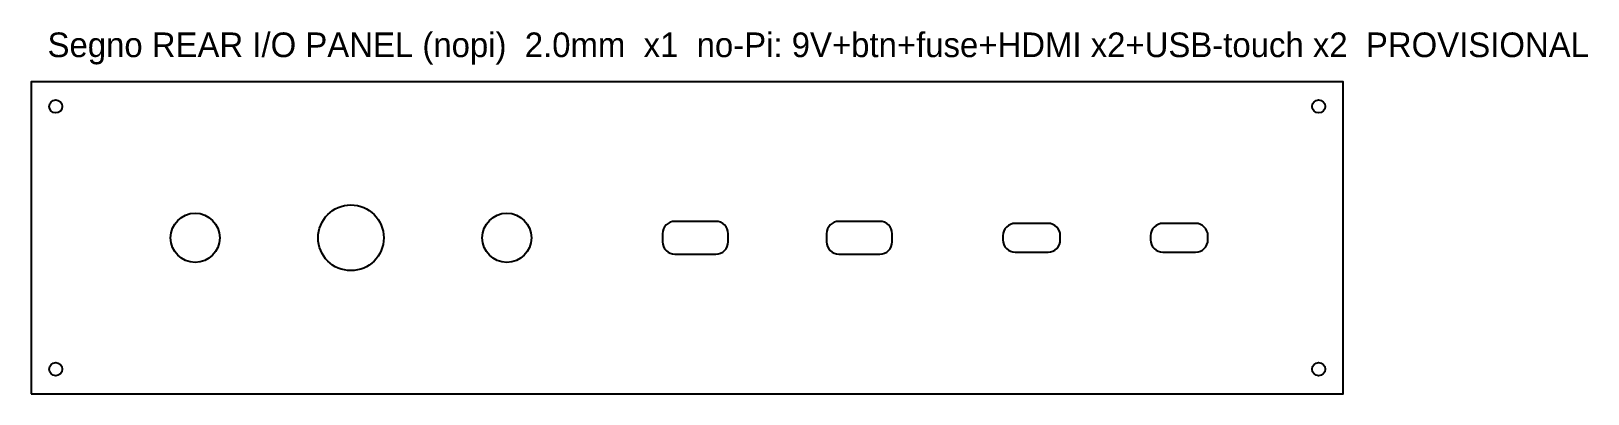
# Model space of a CAD drawing. Header units: millimetres. Extents: x -160 to 220, y -38 to 50.
import ezdxf

# ---------------------------------------------------------------- set-up
doc = ezdxf.new("R2010")
doc.units = ezdxf.units.MM
doc.layers.add('CUT', color=7, linetype='Continuous')
doc.layers.add('NOTE', color=8, linetype='Continuous')

msp = doc.modelspace()

# ---------------------------------------------------------------- linework, layer by layer
at = {"layer": 'CUT'}
msp.add_lwpolyline([(-160, -38), (160, -38), (160, 38), (-160, 38)], close=True, dxfattribs=at)
for points in [[(-3, -4), (7, -4, 0.414214), (10, -1), (10, 1, 0.414214), (7, 4), (-3, 4, 0.414214), (-6, 1), (-6, -1, 0.414214)], [(37, -4), (47, -4, 0.414214), (50, -1), (50, 1, 0.414214), (47, 4), (37, 4, 0.414214), (34, 1), (34, -1, 0.414214)], [(80, -3.5), (88, -3.5, 0.414214), (91, -0.5), (91, 0.5, 0.414214), (88, 3.5), (80, 3.5, 0.414214), (77, 0.5), (77, -0.5, 0.414214)], [(116, -3.5), (124, -3.5, 0.414214), (127, -0.5), (127, 0.5, 0.414214), (124, 3.5), (116, 3.5, 0.414214), (113, 0.5), (113, -0.5, 0.414214)]]:
    msp.add_lwpolyline(points, format="xyb", close=True, dxfattribs=at)
for centre, radius in [((-154, 32), 1.6), ((154, 32), 1.6), ((-82, 0), 8), ((-120, 0), 6), ((-44, 0), 6), ((-154, -32), 1.6), ((154, -32), 1.6)]:
    msp.add_circle(centre, radius, dxfattribs=at)

# ---------------------------------------------------------------- texts
at = {"layer": 'NOTE'}
msp.add_text('Segno REAR I/O PANEL (nopi)  2.0mm  x1  no-Pi: 9V+btn+fuse+HDMI x2+USB-touch x2  PROVISIONAL', height=6, dxfattribs=at).set_placement((-156, 44))

doc.saveas('drawing.dxf')
